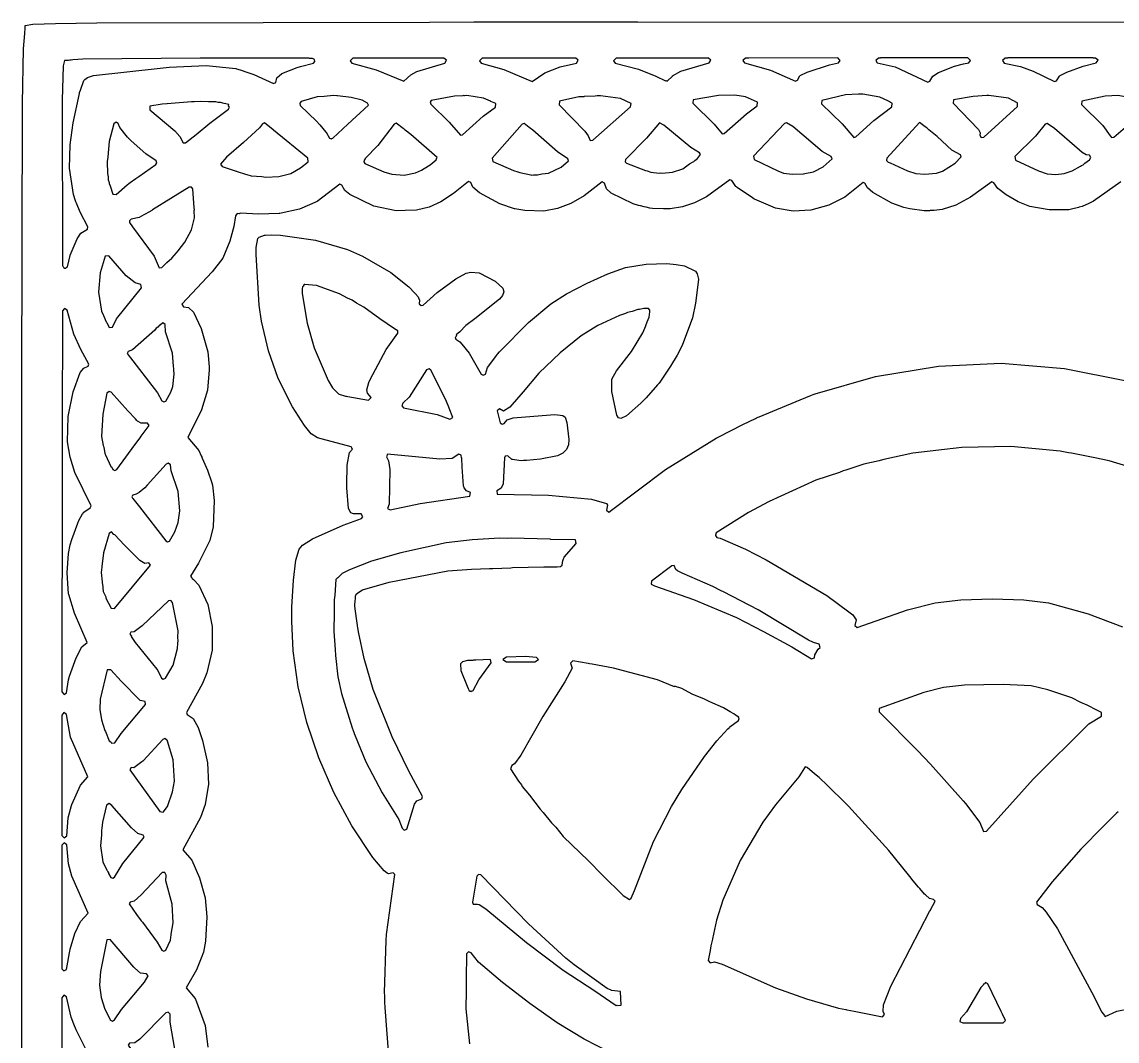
# Model space of a CAD drawing. Header units: millimetres. Extents: x 0 to 300, y 0 to 300.
# Drawn here: x 0.3 to 169.1, y 143.4 to 300.4 of the extents above; entities that cross this region are included whole.
import ezdxf

# ---------------------------------------------------------------- set-up
doc = ezdxf.new("R2010")
doc.units = ezdxf.units.MM
doc.layers.add('CUT', color=7, linetype='CONTINUOUS')

msp = doc.modelspace()

# ---------------------------------------------------------------- linework, layer by layer
at = {"layer": 'CUT'}
for points in [[(0.32, 125.7966), (0.3321, 244.2402), (0.4243, 287.8499), (0.5884, 296.272), (0.7474, 298.6301), (0.8022, 299.4434), (0.8184, 299.6825), (0.8236, 299.7604), (0.8402, 299.8522), (2.0019, 300.0869), (5.4862, 300.155), (11.8438, 300.2685), (63.1388, 300.4053), (69.9573, 300.4198), (95.2289, 300.4157), (247.9064, 300.3897)], [(169.6758, 275.7528), (165.4709, 272.7955), (165.0707, 272.5985), (164.9631, 272.5456), (164.864, 272.4968), (164.7211, 272.4264), (163.7099, 271.967), (163.2639, 271.8562), (163.1666, 271.832), (162.0668, 271.5588), (161.6671, 271.4596), (158.6125, 271.4556), (155.6445, 271.9553), (153.8326, 272.6945), (152.011, 273.7572), (150.722, 274.7373), (150.1174, 275.6305), (149.8164, 275.7727), (146.5128, 273.4322), (144.2207, 272.1775), (142.1215, 271.4942), (140.8989, 271.3592), (140.4718, 271.3438), (140.2916, 271.3373), (140.1866, 271.3335), (139.3819, 271.3045), (137.173, 271.5911), (136.2205, 271.7979), (134.404, 272.4698), (131.4611, 274.1235), (130.6224, 274.8668), (130.2328, 275.5873), (129.9504, 275.6933), (127.1244, 273.4169), (124.6644, 272.172), (121.9197, 271.4244), (119.1885, 271.2727), (116.4683, 271.7106), (113.231, 273.0936), (113.1645, 273.1335), (113.1588, 273.1369), (113.1244, 273.1575), (112.9055, 273.2887), (110.5556, 274.8869), (110.4502, 274.9835), (110.4464, 274.9869), (110.4449, 274.9883), (110.3577, 275.0682), (109.7236, 275.9692), (109.4117, 276.1058), (105.8204, 273.4655), (103.9825, 272.5433), (102.1396, 271.9157), (100.2295, 271.6059), (99.2076, 271.5914), (97.5221, 271.6862), (97.0756, 271.7438), (96.5115, 271.8753), (96.2068, 271.9463), (95.657, 272.0744), (95.3466, 272.1467), (94.5078, 272.3865), (91.1392, 274.0157), (90.3877, 274.705), (90.1074, 275.5768), (89.7561, 275.7804), (86.9644, 273.6124), (84.9142, 272.4354), (82.8426, 271.6446), (80.7377, 271.2524), (77.8129, 271.3515), (76.2758, 271.6083), (76.2412, 271.6156), (73.9561, 272.3901), (70.8339, 274.078), (69.8252, 274.9342), (69.4966, 275.6756), (69.1681, 275.8274), (66.8399, 273.9734), (64.876, 272.6869), (63.0867, 271.8678), (61.137, 271.4249), (59.3727, 271.335), (58.0104, 271.3094), (54.5794, 272.0071), (50.8412, 273.841), (50.0994, 274.4518), (49.6244, 275.2807), (49.317, 275.4003), (45.817, 272.7662), (43.1059, 271.5507), (40.283, 270.9488), (40.0904, 270.9228), (40.029, 270.9145), (40.0094, 270.9119), (39.9489, 270.9037), (36.7619, 270.7879), (34.0176, 270.9697), (33.7931, 270.8695), (33.5043, 270.8828), (33.2303, 270.5266), (33, 268.9129), (32.376, 266.6504), (31.2637, 264.0329), (29.6663, 261.8846), (24.9659, 256.9008), (25.2077, 256.5405), (26.0073, 256.4353), (26.7648, 255.6916), (27.9553, 253.1838), (28.9947, 249.5959), (29.1759, 247.2718), (29.1784, 247.2284), (29.184, 247.1291), (29.1895, 247.0335), (29.2024, 246.8061), (28.9272, 243.6977), (28.0019, 240.6269), (25.9085, 236.3877), (27.5618, 234.364), (27.9597, 233.5589), (28.0258, 233.4093), (28.0605, 233.3307), (28.1245, 233.1859), (28.9334, 231.3556), (29.5943, 229.4151), (29.6793, 229.0239), (29.9655, 226.6557), (29.7837, 222.6254), (29.2812, 220.5101), (29.2792, 220.5056), (29.2721, 220.4896), (29.2453, 220.4295), (29.1356, 220.1828), (27.5498, 217.0259), (26.2974, 214.9898), (26.5035, 214.7729), (26.5606, 214.6386), (26.781, 214.4809), (27.6085, 213.6102), (28.9623, 210.6727), (29.655, 207.2482), (29.6577, 207.2265), (29.6595, 207.2117), (29.661, 207.2002), (29.6625, 207.188), (29.6274, 203.6191), (28.8394, 200.1336), (28.1641, 198.4692), (25.6673, 193.9863), (25.7877, 193.7084), (26.7301, 193.0641), (27.4714, 191.697), (28.1664, 189.7018), (28.9344, 186.2586), (29.0542, 182.9667), (28.5377, 179.8069), (27.8339, 177.8109), (25.1034, 172.837), (26.1633, 171.6814), (26.4959, 171.2445), (27.7076, 168.5317), (28.5546, 165.44), (28.8404, 162.5009), (28.6317, 158.7715), (28.2825, 157.067), (27.9686, 156.1292), (27.2205, 154.3679), (25.6149, 151.572), (26.9968, 149.9612), (27.0194, 149.9275), (27.0294, 149.9125), (27.0387, 149.8987), (27.0765, 149.8423), (28.566, 145.7729), (28.9945, 142.4466)], [(56.9089, 140.4162), (56.2897, 148.5698), (56.262, 149.3716), (56.2278, 150.3622), (56.2103, 150.8662), (56.4657, 158.8835), (56.5283, 159.7951), (57.8042, 169.0422), (57.5098, 169.3235), (56.7956, 169.1515), (56.607, 169.2432), (56.1603, 169.6049), (54.4123, 171.6511), (51.1612, 176.541), (48.3774, 181.6802), (46.0811, 186.998), (44.2463, 192.4719), (42.9172, 197.9698), (42.1246, 203.5047), (41.8952, 208.089), (41.9048, 208.9704), (41.9091, 209.3617), (41.9139, 209.8054), (41.9187, 210.2452), (42.1516, 214.3989), (42.5221, 217.4763), (43.0559, 219.1883), (43.5796, 219.81), (45.1225, 220.7646), (49.8471, 222.8846), (52.6522, 223.8831), (52.865, 224.1439), (52.6091, 224.6059), (51.4008, 224.606), (51.0036, 224.7639), (50.6423, 225.4629), (50.3965, 228.6296), (50.3965, 228.6329), (50.3965, 228.6355), (50.3966, 228.6754), (50.3975, 229.0712), (50.424, 232.1152), (50.799, 234.0639), (51.2728, 234.5831), (51.0401, 234.9429), (45.8854, 236.3395), (44.898, 236.9529), (43.8518, 238.2171), (42.0014, 241.099), (39.8305, 245.4723), (38.3084, 249.7384), (37.248, 254.283), (36.8792, 256.7712), (36.409, 264.5949), (36.4192, 265.6395), (36.6846, 267.0515), (36.8886, 267.2315), (37.7008, 267.5407), (37.8453, 267.5712), (38.7261, 267.6315), (40.1919, 267.5712), (45.5453, 266.8115), (50.5118, 265.351), (52.8313, 264.3454), (57.1655, 261.7848), (59.9457, 259.6177), (60.8952, 258.6402), (60.9024, 258.6317), (60.9179, 258.6134), (60.9798, 258.5403), (61.3911, 258.0541), (61.4583, 257.8939), (61.5922, 257.5323), (61.5595, 256.9779), (61.8547, 256.7084), (62.1777, 256.7869), (64.3312, 258.715), (67.1714, 260.83), (68.7737, 261.6794), (69.4918, 261.8745), (70.7832, 261.7447), (73.2464, 260.4573), (74.4284, 259.3933), (74.571, 258.8419), (74.3838, 258.2445), (73.9123, 257.6785), (70.1022, 254.6499), (68.7539, 253.6374), (67.7927, 252.6589), (67.2609, 252.2179), (67.2744, 252.1231), (67.2349, 251.9529), (67.0895, 251.801), (67.1775, 251.5121), (67.822, 251.102), (68.1261, 250.7802), (69.2525, 249.3722), (71.1103, 246.1558), (71.391, 245.9767), (71.7579, 246.137), (72.0628, 247.1658), (73.3393, 248.85), (73.4657, 249.0169), (73.6052, 249.2009), (73.8974, 249.5864), (78.4075, 254.0975), (81.8278, 256.9652), (84.2665, 258.5186), (87.4232, 260.1574), (90.6396, 261.6139), (93.3171, 262.558), (96.5389, 263.1142), (99.7146, 263.2079), (101.1603, 263.0524), (102.4439, 262.8276), (104.129, 262.0097), (104.4053, 261.589), (104.5695, 260.7658), (104.5702, 260.7502), (104.1461, 257.0654), (103.6494, 254.8335), (102.0905, 250.5622), (101.3224, 249.0515), (100.2782, 247.3756), (98.5157, 244.7728), (98.4378, 244.6767), (98.4365, 244.675), (98.3289, 244.5422), (98.2876, 244.4911), (96.4994, 242.4752), (95.7233, 241.6745), (93.4902, 239.7105), (92.5983, 239.3339), (92.2405, 239.4026), (91.9859, 239.7969), (91.2134, 243.4895), (91.2137, 245.3888), (91.9759, 246.6618), (94.2594, 249.6175), (95.9908, 252.4838), (96.4491, 253.5891), (96.4788, 253.6441), (96.6973, 254.1876), (97.0036, 254.9262), (97.0751, 255.7648), (97.1126, 256.018), (96.8636, 256.2548), (96.1389, 256.271), (95.4798, 256.0988), (95.2462, 256.0859), (94.3837, 255.8123), (93.6608, 255.6235), (93.3133, 255.4728), (92.4304, 255.1928), (89.0778, 253.6366), (86.5237, 252.0453), (83.2929, 249.4504), (80.0046, 246.3137), (77.5679, 243.4266), (75.5223, 241.0746), (74.5622, 240.4298), (73.9464, 240.7749), (73.5727, 240.5036), (74.0158, 238.6651), (74.3465, 238.4298), (74.6327, 238.5268), (75.0968, 239.1135), (76.041, 239.4262), (76.626, 239.4871), (82.4654, 239.9038), (83.7043, 239.7718), (84.0296, 239.4936), (84.2868, 238.705), (84.6007, 236.084), (84.537, 235.2318), (84.232, 234.5168), (83.6849, 233.972), (82.8558, 233.5793), (80.2488, 233.0642), (78.0821, 232.8459), (77.9553, 232.8386), (77.8331, 232.8316), (77.6096, 232.8187), (77.2944, 232.8005), (76.8778, 232.8254), (75.9243, 232.9846), (75.8388, 233.0135), (75.2114, 233.5781), (74.8194, 233.5276), (74.6687, 233.2356), (74.5044, 229.2504), (74.1829, 228.5536), (73.493, 228.1377), (73.5741, 227.6556), (81.4686, 227.5103), (88.1116, 226.9037), (90.391, 226.1997), (90.5407, 225.9421), (90.3887, 225.1786), (90.7597, 224.8947), (99.5132, 231.4726), (107.3087, 236.2772), (107.6357, 236.4498), (111.4285, 238.41), (113.3958, 239.327), (113.5391, 239.3939), (113.7728, 239.5028), (113.93, 239.5761), (121.7663, 242.8101), (121.8895, 242.8545), (121.9838, 242.8884), (122.2498, 242.9842), (122.5839, 243.1045), (131.8686, 245.7724), (141.5579, 247.3849), (151.2189, 247.8132), (160.9898, 247.0197), (170.5576, 245.0976)], [(175.3096, 230.5307), (167.8667, 232.7977), (165.6418, 233.2332), (164.9018, 233.4268), (162.0444, 233.9738), (161.6011, 234.0241), (160.3118, 234.2764), (152.7266, 234.9692), (145.1439, 234.8465), (137.5994, 233.9748), (133.1539, 232.9711), (132.6002, 232.8561), (132.4328, 232.8083), (130.066, 232.2739), (127.2734, 231.3346), (126.889, 231.2248), (126.3139, 231.0119), (122.6933, 229.7941), (115.4949, 226.5413), (112.2779, 224.8119), (107.306, 221.6819), (107.2067, 221.3316), (107.2225, 221.3107), (107.206, 221.2667), (107.4296, 220.967), (107.9168, 220.8481), (111.8352, 219.1619), (115.0101, 217.5445), (124.3625, 212.0475), (127.7452, 209.5345), (128.3487, 209.0327), (128.8925, 208.2797), (128.6619, 207.4378), (129.0561, 207.1014), (136.8076, 209.8326), (141.0652, 210.9283), (144.9903, 211.3593), (149.8706, 211.5109), (154.748, 211.3582), (158.5404, 210.9273), (164.6614, 209.2302), (169.91, 207.2063)], [(169.2616, 178.7223), (169.0222, 178.4817), (168.6944, 178.1849), (165.478, 174.9687), (165.0049, 174.4432), (163.5182, 172.9488), (159.1022, 167.9284), (156.693, 164.7786), (156.7835, 164.4204), (157.5527, 163.9799), (158.184, 163.2298), (159.9073, 160.6479), (165.2087, 150.8787), (166.724, 147.8329), (167.1334, 147.3319), (167.1831, 147.2403), (167.2011, 147.2491), (167.2503, 147.1888), (169.055, 147.9865), (175.3534, 149.235)], [(90.9542, 141.6194), (86.9613, 143.6905), (82.829, 146.2118), (78.5748, 149.1589), (74.3839, 152.408), (70.708, 155.5368), (69.5624, 156.9744), (69.1638, 157.1503), (68.8448, 156.809), (68.8253, 154.9973), (68.7852, 154.6946), (68.7843, 151.1831), (68.7537, 148.3331), (69.3139, 142.9722)]]:
    msp.add_lwpolyline(points, dxfattribs=at)
for points in [[(33.6023, 293.1387), (34.1211, 292.9783), (34.8062, 292.7469), (36.0825, 292.3113), (39.1139, 290.9108), (39.435, 291.1034), (39.5874, 291.8201), (40.3809, 292.4842), (42.7263, 293.4079), (43.2622, 293.5712), (45.2417, 294.0529), (45.455, 294.3041), (45.3997, 294.629), (45.0776, 294.7973), (44.6249, 294.796), (44.5483, 294.8324), (27.8154, 294.8182), (9.7055, 294.6668), (8.192, 294.5503), (7.9032, 294.546), (7.6938, 294.5119), (7.4757, 294.4951), (7.22, 294.4934), (7.1814, 294.4724), (6.8704, 294.4485), (6.661, 293.6318), (6.5109, 288.3537), (6.5659, 263.3935), (6.5929, 263.3627), (6.591, 262.8616), (6.5925, 262.859), (6.5924, 262.813), (6.67, 262.7268), (6.7918, 262.5191), (6.865, 262.5104), (6.9036, 262.4676), (6.9758, 262.4973), (7.0851, 262.4843), (7.2163, 262.5964), (7.3046, 262.6327), (7.317, 262.6825), (7.3361, 262.6987), (7.7536, 264.4271), (7.755, 264.4326), (7.7551, 264.433), (7.7583, 264.4457), (7.7691, 264.489), (8.8502, 267.0184), (9.3959, 267.8439), (10.4326, 268.4869), (10.4644, 268.8179), (9.3004, 271.0914), (8.7288, 272.5096), (8.6556, 272.6913), (8.5989, 272.832), (8.5901, 272.8538), (8.2753, 273.8121), (7.6365, 277.8909), (7.7576, 281.4898), (8.2168, 284.8605), (9.1795, 289.4047), (9.1884, 289.4344), (9.1903, 289.4409), (9.2198, 289.5393), (9.329, 289.9031), (9.8637, 291.3799), (10.0027, 291.5382), (10.4423, 291.8637), (11.3317, 292.1419), (11.371, 292.1497), (21.6228, 293.3064), (22.9935, 293.4542), (28.7056, 293.6925), (33.28, 293.2384), (33.3829, 293.2066)], [(50.9232, 294.4298), (51.1598, 294.0692), (54.9317, 293.0492), (59.1719, 291.3127), (60.2513, 292.2756), (61.195, 292.7999), (65.4922, 294.0671), (65.7276, 294.5032), (65.3449, 294.8182), (64.7336, 294.8182), (64.6683, 294.8485), (52.3301, 294.8466), (52.2988, 294.8178), (51.3119, 294.8177)], [(85.2441, 294.8485), (72.0191, 294.8466), (71.9882, 294.8186), (71.2372, 294.8182), (70.8472, 294.4312), (71.083, 294.07), (74.5716, 293.1088), (78.9732, 291.224), (80.8994, 292.5909), (83.2532, 293.4752), (85.8115, 294.0754), (86.0474, 294.5117), (85.6643, 294.8267), (85.3736, 294.8265), (85.3677, 294.8324), (85.2791, 294.8322)], [(100.5846, 292.0858), (101.8647, 292.8314), (106.2552, 294.0941), (106.4917, 294.5303), (106.1086, 294.8457), (105.7537, 294.8453), (105.7459, 294.8532), (95.9317, 294.8432), (92.8048, 294.8466), (92.7978, 294.8401), (92.1219, 294.8394), (92.1146, 294.8327), (91.8946, 294.8324), (91.505, 294.4368), (91.7548, 294.0785), (95.3606, 293.1387), (97.9976, 292.0487), (99.5099, 291.3578), (99.5702, 291.3986), (99.778, 291.3127), (100.5782, 292.0814), (100.5824, 292.0843), (100.5835, 292.085), (100.5843, 292.0856)], [(120.2159, 292.1049), (120.2774, 292.1549), (121.3571, 292.7002), (124.7887, 293.7838), (126.164, 294.1036), (126.4347, 294.4785), (126.0445, 294.8649), (112.3679, 294.8551), (112.3607, 294.8485), (111.8164, 294.8485), (111.4265, 294.4659), (111.6905, 294.0894), (115.6636, 292.9873), (119.532, 291.2912), (119.8373, 291.4255)], [(140.7218, 292.0764), (141.5863, 292.6475), (144.0331, 293.6141), (145.4422, 293.952), (146.2391, 294.1224), (146.4891, 294.4808), (146.099, 294.8764), (132.6329, 294.8668), (132.6131, 294.8485), (132.3026, 294.8485), (131.9127, 294.4651), (132.1428, 294.1027), (134.8718, 293.4927), (139.9155, 291.1474), (140.2235, 291.2785)], [(165.4033, 294.87), (152.2353, 294.8757), (152.206, 294.8485), (151.824, 294.8485), (151.434, 294.4623), (151.7042, 294.0873), (154.1892, 293.5376), (156.1778, 292.8362), (159.4679, 291.2116), (159.7782, 291.335), (160.197, 292.0471), (160.3019, 292.1369), (161.3402, 292.6761), (163.8817, 293.6247), (165.8914, 294.0889), (166.1545, 294.5028), (165.767, 294.8485), (165.4561, 294.8485)], [(46.8948, 288.9128), (45.8457, 288.8542), (43.3395, 288.16), (43.1381, 287.8884), (43.2245, 287.5616), (45.6984, 285.1348), (46.1616, 284.6292), (46.1686, 284.6215), (46.2378, 284.546), (46.2473, 284.5356), (47.1766, 283.4539), (47.1952, 283.4277), (47.2304, 283.3783), (47.2457, 283.3568), (47.2631, 283.3325), (47.7109, 282.5263), (47.9057, 282.4303), (47.9162, 282.4155), (47.9299, 282.4183), (48.0101, 282.3788), (48.0903, 282.4515), (48.2491, 282.4844), (50.5525, 284.6847), (53.7411, 287.5766), (53.5914, 287.9099), (52.7742, 288.3547), (51.0656, 288.7934), (48.975, 289.029), (48.8541, 289.0222), (48.3191, 289.0899)], [(73.3176, 287.2793), (73.3648, 287.8245), (72.576, 288.1795), (72.5743, 288.1819), (72.5565, 288.1882), (71.4631, 288.6803), (68.8824, 289.0598), (68.5205, 289.0481), (68.4379, 289.0598), (68.2459, 289.0393), (66.9725, 288.9982), (63.3979, 288.3), (63.2471, 288.0483), (63.3375, 287.7331), (66.1586, 284.9513), (67.8948, 282.9549), (68.217, 283.0249), (71.4009, 285.9099)], [(88.309, 282.2125), (94.1342, 287.3432), (94.1888, 287.8706), (92.562, 288.6171), (89.4698, 289.0289), (89.4613, 289.0303), (89.4597, 289.0302), (89.4591, 289.0303), (89.434, 289.029), (89.0603, 289.0106), (88.9476, 289.0303), (88.6479, 288.9904), (86.985, 288.9089), (86.935, 288.8954), (86.1413, 288.853), (83.1667, 288.1944), (83.0971, 287.6461), (87.0542, 283.6025), (87.6086, 282.8814), (87.9081, 282.1683)], [(107.0175, 284.6692), (108.2533, 283.1694), (108.5467, 283.2422), (111.9801, 286.2766), (113.6289, 287.4882), (113.6669, 288.0371), (111.8175, 288.877), (110.1994, 289.1528), (107.676, 289.0941), (103.7663, 288.4179), (103.7348, 287.8738)], [(134.453, 287.8763), (134.1878, 288.0096), (134.176, 288.0577), (133.74, 288.2348), (132.548, 288.8341), (129.9104, 289.3038), (129.7088, 289.2928), (129.6624, 289.3014), (129.258, 289.268), (127.2366, 289.1571), (123.616, 288.3136), (123.5658, 287.7837), (126.7316, 284.7122), (128.5443, 282.61), (128.8301, 282.6902), (131.5958, 285.224), (134.3996, 287.3502)], [(153.7588, 287.9259), (153.4011, 288.1117), (153.3733, 288.1614), (153.1462, 288.2441), (152.357, 288.6541), (149.3434, 289.09), (149.231, 289.0831), (149.1982, 289.0886), (149.029, 289.0708), (146.9173, 288.9424), (143.8657, 288.4266), (143.8116, 287.8777), (147.724, 283.8416), (147.9913, 283.3417), (147.9219, 282.9746), (148.1287, 282.6013), (148.5537, 282.6409), (153.7325, 287.3811)], [(168.2871, 289.0133), (167.2432, 288.998), (163.6683, 288.2181), (163.6083, 287.6779), (166.9176, 284.46), (168.0121, 282.8625), (168.0744, 282.8292), (168.2115, 282.5883), (168.575, 282.6783), (173.9774, 287.3047), (174.0082, 287.8542), (172.488, 288.6204), (170.1001, 288.9448), (169.2305, 289.0887)], [(20.0104, 286.8958), (23.8626, 283.6418), (24.6621, 282.7442), (25.1888, 281.7981), (25.5243, 281.8006), (27.1752, 283.0449), (29.2795, 284.7941), (32.1385, 286.996), (32.2955, 287.2927), (32.169, 287.4985), (32.1882, 287.6929), (31.47, 287.8371), (30.9042, 288.001), (30.5747, 288.0168), (30.2147, 288.0891), (29.06, 288.0897), (27.7788, 288.1514), (26.8494, 288.0909), (26.4372, 288.0911), (23.3061, 287.8604), (22.7016, 287.821), (22.6683, 287.8134), (21.9379, 287.7595), (20.0481, 287.4452)], [(13.5157, 277.0789), (13.6085, 276.5476), (13.634, 276.0726), (13.7609, 275.6744), (13.7844, 275.5398), (13.9287, 275.1476), (14.3402, 273.856), (14.8566, 273.8126), (16.5299, 275.3329), (16.8228, 275.5428), (16.9998, 275.6695), (17.8595, 276.2854), (18.3183, 276.6141), (20.9578, 278.4257), (21.1196, 278.7192), (20.994, 279.0299), (19.4115, 280.1072), (17.1586, 282.0755), (16.9468, 282.2919), (16.8498, 282.391), (16.8437, 282.3972), (16.8242, 282.4172), (16.7743, 282.4681), (16.5679, 282.679), (15.4154, 284.1267), (15.1542, 284.7788), (14.8292, 284.9581), (14.4651, 284.7159), (13.7551, 281.9823), (13.5468, 279.6469), (13.5401, 279.6078), (13.5407, 279.579), (13.4813, 278.9122), (13.4836, 278.8693), (13.4823, 278.8587)], [(43.2579, 277.9186), (44.4318, 278.8717), (44.3897, 279.4007), (39.0724, 283.7511), (39.0417, 283.7788), (39.0235, 283.7911), (37.6953, 284.8778), (37.391, 284.7361), (36.9166, 284.0797), (34.481, 281.8527), (31.8629, 279.5966), (30.9153, 278.515), (31.1735, 278.1648), (33.3639, 277.4135), (33.3829, 277.4035), (33.4984, 277.3674), (34.7646, 276.9331), (34.9895, 276.901), (35.6416, 276.697), (37.283, 276.5733), (37.9267, 276.4813), (39.929, 276.605), (41.7636, 277.0822)], [(53.2194, 279.3092), (53.0547, 279.1355), (52.9971, 278.8471), (53.1892, 278.5805), (56.0843, 277.2922), (57.348, 276.961), (59.2329, 276.8164), (60.9872, 277.1578), (61.9027, 277.5656), (62.3075, 277.8517), (63.255, 278.3938), (64.1808, 279.1851), (64.2775, 279.4615), (64.2738, 279.4648), (64.3168, 279.5274), (60.2733, 283.0908), (59.3799, 283.7619), (59.2416, 283.8834), (59.0777, 283.9889), (57.9919, 284.8046), (57.7042, 284.6537), (55.1597, 281.3834), (53.2359, 279.3659)], [(72.8953, 278.9009), (76.0605, 277.5035), (76.7402, 277.3375), (77.0535, 277.2011), (78.753, 276.843), (78.7658, 276.843), (78.8849, 276.8139), (79.1442, 276.8443), (79.783, 276.8464), (80.4354, 276.9953), (81.4724, 277.1166), (83.4461, 278.0455), (84.5729, 279.035), (84.446, 279.3419), (82.8718, 280.4056), (82.4398, 280.7704), (79.0369, 283.722), (78.4692, 284.1237), (77.6981, 284.775), (77.3965, 284.6383), (72.7695, 279.4471)], [(96.5725, 282.518), (93.3483, 279.2021), (93.3096, 278.8783), (93.4966, 278.6543), (96.4401, 277.5375), (96.691, 277.4935), (97.2639, 277.2546), (98.5356, 277.1185), (98.7104, 277.1392), (98.9954, 277.0892), (100.5875, 277.265), (102.1496, 277.7959), (103.2132, 278.5274), (103.4273, 278.6603), (103.474, 278.7016), (103.8603, 278.8918), (103.9983, 279.0673), (104.4292, 279.3637), (104.8962, 279.974), (104.7336, 280.2706), (103.3852, 281.0434), (99.268, 284.4947), (98.5669, 284.8911)], [(120.6944, 276.9968), (120.6973, 276.9974), (120.7616, 276.9964), (120.9746, 277.0489), (122.3177, 277.2983), (123.7973, 278.0867), (125.1747, 279.3282), (125.0118, 279.6628), (123.6467, 280.4463), (119.1216, 284.2781), (118.1411, 284.8839), (117.8547, 284.7784), (113.0709, 279.7405), (113.1813, 279.1947), (116.7967, 277.4696), (117.7107, 277.1356), (119.0838, 276.9661)], [(133.7653, 278.8586), (133.7855, 278.8494), (133.8001, 278.8319), (134.1377, 278.6895), (136.8205, 277.4713), (138.0822, 277.0864), (139.4728, 276.9662), (141.2806, 277.1367), (142.1856, 277.435), (144.1292, 278.6404), (145.0847, 279.6165), (144.9395, 279.9174), (143.6316, 280.6464), (141.3684, 282.7847), (140.0686, 283.8112), (139.7788, 284.0734), (139.4936, 284.2653), (138.6439, 284.9363), (133.6283, 279.4147), (133.5801, 279.0884)], [(156.5324, 282.816), (156.5204, 282.803), (156.4853, 282.7653), (153.3222, 279.657), (153.449, 279.1292), (156.9588, 277.4469), (158.3416, 277.0254), (159.6617, 276.908), (160.9213, 277.0545), (162.1555, 277.4653), (163.4818, 278.1909), (163.6223, 278.2943), (163.8862, 278.421), (164.1303, 278.6679), (164.8195, 279.1748), (165.0297, 279.5176), (164.8492, 279.869), (164.3398, 279.9257), (163.7003, 280.2809), (163.2936, 280.6315), (159.4616, 283.9944), (158.3053, 284.7774), (158.0324, 284.6695), (156.541, 282.8254), (156.5334, 282.8171)], [(26.8531, 271.7627), (26.6843, 274.7231), (26.4598, 274.9775), (26.121, 274.9598), (20.4701, 271.4382), (20.3176, 271.3517), (20.1588, 271.2618), (20.0727, 271.213), (19.1253, 270.6762), (18.3828, 270.2897), (17.14, 270.0168), (16.8925, 269.7902), (16.8958, 269.4898), (17.3503, 268.8174), (20.6813, 264.3057), (21.4739, 262.5016), (21.8962, 262.5765), (22.641, 263.3334), (23.4365, 264.0378), (24.1195, 264.8359), (24.4182, 265.1394), (25.4364, 266.4604), (26.4465, 268.3976), (26.9394, 270.2498), (26.8765, 271.3525), (26.905, 271.5322)], [(12.1176, 258.7502), (12.5721, 255.8519), (12.8887, 255.18), (13.2877, 254.2267), (13.3875, 254.1215), (13.748, 253.3565), (14.2899, 253.3964), (14.8988, 254.6803), (18.7415, 259.4445), (18.6416, 259.9511), (17.7552, 260.19), (16.3773, 261.292), (13.6974, 264.3663), (13.1493, 264.3149), (12.3828, 261.7588)], [(45.722, 259.8191), (44.4643, 259.9176), (43.8976, 259.9738), (43.8884, 259.9627), (43.8059, 259.9691), (43.6639, 259.6937), (43.5731, 259.5849), (43.5769, 259.5249), (43.4923, 259.3609), (43.5098, 258.5479), (44.2949, 254.009), (45.3823, 250.177), (47.4918, 245.1781), (48.162, 244.0323), (48.3881, 243.8091), (48.3911, 243.8041), (48.4265, 243.7711), (49.0695, 243.1363), (49.1286, 243.1182), (49.19, 243.061), (50.1958, 242.7502), (50.3561, 242.7429), (50.5489, 242.684), (53.7302, 242.1323), (54.1277, 242.5247), (53.6044, 243.2264), (53.4867, 243.7315), (53.7832, 244.8447), (53.9897, 245.34), (56.4497, 249.9165), (58.2727, 252.4649), (58.2621, 252.8363), (57.7291, 253.1013), (55.4614, 254.6508), (53.0281, 256.4622), (51.8939, 257.0884), (51.2386, 257.5361), (50.508, 257.8534), (49.2834, 258.5294)], [(7.4862, 218.5065), (7.7727, 219.8487), (7.9902, 220.6669), (8.9361, 223.1934), (9.1142, 223.59), (9.6792, 224.5988), (9.7395, 224.69), (9.759, 224.7195), (9.7788, 224.7494), (9.8559, 224.8661), (10.8617, 225.5503), (11.01, 225.8393), (8.4949, 230.9636), (7.7376, 233.3261), (7.3665, 235.7197), (7.4576, 239.6096), (8.2216, 243.4239), (9.3029, 246.3779), (9.8526, 247.053), (10.5441, 247.3825), (10.6539, 247.6668), (9.377, 249.9233), (8.3257, 252.2963), (7.3173, 256.0177), (6.8822, 256.2561), (6.5651, 255.8745), (6.5637, 255.153), (6.562, 255.1513), (6.5284, 238.3971), (6.5309, 238.3945), (6.526, 235.8611), (6.5232, 235.8584), (6.5187, 232.1644), (6.4503, 197.1773), (6.8495, 196.7874), (7.2065, 197.043), (7.5103, 199.0554), (7.6452, 199.6085), (8.6883, 202.4243), (9.5451, 204.1064), (10.3817, 204.8015), (8.4059, 209.2913), (7.5412, 212.2131), (7.5201, 212.295), (7.2729, 215.5022)], [(21.9022, 242.0452), (22.184, 241.8673), (22.5003, 241.972), (23.2758, 243.387), (23.5559, 244.2309), (23.7879, 246.1455), (23.7369, 246.8184), (23.7565, 246.9814), (23.6929, 247.3981), (23.5432, 249.3731), (22.4624, 252.6694), (22.3978, 253.7981), (22.0409, 254.0523), (21.611, 253.6692), (21.5426, 253.6717), (21.2631, 253.3716), (21.0341, 253.2187), (20.7887, 252.9363), (17.3547, 249.8757), (16.6923, 249.6125), (16.5491, 249.3166), (21.2162, 243.2582)], [(59.1424, 240.9672), (64.3021, 239.933), (66.2693, 239.215), (66.7166, 239.4766), (66.1479, 240.9121), (66.1121, 241.054), (65.99, 241.3107), (65.6045, 242.2837), (63.3263, 246.7812), (63.0917, 246.9591), (62.6854, 246.8248), (59.9926, 242.5809), (59.0313, 241.6531), (58.8767, 241.2761)], [(13.1928, 233.7178), (14.0148, 231.9153), (14.1626, 231.7855), (14.3304, 231.4436), (14.6368, 231.3057), (14.9366, 231.4573), (17.6984, 235.2288), (18.5492, 236.3262), (18.6965, 236.5918), (19.9133, 238.2535), (19.6543, 238.5982), (18.7049, 238.5822), (18.1524, 238.8852), (18.1073, 238.9332), (18.0547, 238.9893), (17.8041, 239.2561), (16.6348, 240.5012), (14.0858, 243.3532), (13.7804, 243.4782), (13.4224, 243.1892), (12.7776, 239.9698), (12.6006, 236.5208), (12.8626, 235.1477), (12.8697, 235.0511), (12.9233, 234.8299), (13.0854, 233.9803), (13.1718, 233.8042)], [(56.6528, 233.7928), (56.489, 233.4226), (56.8035, 232.7892), (57.0261, 231.4403), (56.9353, 226.123), (56.6636, 225.4563), (57.0577, 225.2114), (61.6958, 226.2362), (69.3504, 227.3363), (69.4459, 227.886), (68.8503, 228.158), (68.49, 228.608), (68.3802, 228.9381), (68.1671, 231.8272), (68.0948, 233.241), (68.0616, 233.2568), (68.0335, 233.6373), (67.6327, 233.8042), (66.6173, 233.1565), (64.7291, 233.0606)], [(18.4336, 225.6946), (22.4891, 220.44), (22.7543, 220.3066), (23.0643, 220.4245), (23.906, 221.8617), (24.4229, 223.2965), (24.6641, 225.1014), (24.3955, 228.0568), (23.341, 231.2462), (23.2137, 232.1652), (22.8623, 232.4081), (22.5609, 232.2773), (19.6409, 229.0404), (19.2549, 228.6426), (18.3787, 227.8907), (17.9158, 227.6614), (17.4109, 227.5118), (17.3413, 227.3769), (17.3277, 227.3701), (17.3302, 227.3554), (17.2587, 227.2168), (17.382, 227.0571), (17.3909, 227.0056)], [(13.6783, 210.868), (14.0581, 210.0628), (14.6144, 210.0574), (20.1377, 216.7202), (19.8919, 217.084), (19.2429, 216.9784), (18.4838, 217.4266), (16.0654, 219.8552), (14.6382, 221.3791), (14.501, 221.4261), (14.1037, 221.8251), (13.7435, 221.5787), (12.8741, 218.6042), (12.7334, 217.3137), (12.6313, 216.5653), (12.635, 216.4114), (12.5416, 215.5547), (12.6906, 214.1162), (12.6948, 213.9427), (12.7181, 213.8506), (12.8439, 212.6367), (13.2351, 211.8075), (13.2768, 211.6426)], [(51.6367, 210.7131), (51.6678, 211.0763), (51.7174, 211.6563), (51.729, 211.7921), (51.7416, 211.9392), (51.8265, 212.2218), (52.2655, 212.555), (52.7882, 212.8971), (56.9127, 214.1097), (65.9619, 215.8109), (69.6106, 216.0984), (72.3972, 216.2003), (72.902, 216.2188), (75.6792, 216.3204), (75.935, 216.3297), (80.7499, 216.4269), (82.8016, 216.4545), (82.8105, 216.4684), (83.3058, 216.4784), (83.5728, 216.7282), (83.6833, 217.4374), (83.6897, 217.4524), (83.7081, 217.4961), (83.7144, 217.5109), (83.8934, 217.9335), (85.7534, 220.0591), (85.6194, 220.6036), (81.8387, 220.6831), (81.7069, 220.6976), (75.7195, 220.8484), (75.1164, 220.8245), (73.9942, 220.8482), (69.7027, 220.636), (65.7061, 220.1251), (58.6902, 218.6135), (54.194, 217.3164), (50.8302, 216.012), (49.6923, 215.4084), (49.1531, 214.9034), (48.9842, 214.7687), (48.9798, 214.7412), (48.7064, 214.4851), (48.5612, 212.0887), (48.4507, 211.3887), (48.4335, 209.9817), (48.4201, 209.7607), (48.4277, 209.5096), (48.391, 206.5039), (48.6031, 203.7373), (48.6313, 202.8101), (48.9905, 199.5064), (49.5682, 196.9176), (51.1922, 191.6245), (51.5235, 190.817), (51.5343, 190.7837), (51.6933, 190.4029), (53.3367, 186.397), (55.8405, 181.6285), (58.4063, 177.5281), (58.9052, 176.2045), (59.2277, 175.8647), (59.6254, 176.0459), (60.8122, 179.8826), (61.1822, 180.413), (61.9646, 180.7116), (62.0638, 181.067), (59.9292, 184.9688), (57.3841, 190.2711), (54.4382, 197.5587), (53.0652, 202.348), (52.1847, 206.4227), (52.0841, 207.1102), (52.0546, 207.3122), (52.0408, 207.4062), (51.8795, 208.509), (51.6364, 210.4012)], [(108.4602, 212.5926), (108.0571, 212.7677), (106.7905, 213.4123), (102.0799, 215.4628), (101.3602, 215.8598), (101.109, 216.0463), (100.8364, 216.6496), (100.4691, 216.6186), (97.3341, 214.2611), (97.3042, 213.7988), (97.8233, 213.5004), (103.8072, 211.4337), (110.4576, 208.6392), (114.6297, 206.5051), (118.9849, 204.104), (122.0195, 202.2823), (122.4683, 202.4069), (122.535, 202.8975), (123.0374, 203.7591), (123.3507, 204.0406), (123.201, 204.5161), (122.2964, 204.7803), (121.5521, 205.1763), (113.8088, 209.8424)], [(24.3586, 205.5644), (24.3905, 206.6107), (23.5164, 210.9376), (23.2749, 211.2599), (22.9079, 211.2202), (18.8526, 207.3763), (17.6091, 206.448), (17.1176, 206.3773), (16.9331, 206.0967), (17.1899, 205.7637), (17.1751, 205.6949), (17.7946, 204.8007), (21.1188, 200.6668), (21.2508, 200.4956), (21.8454, 199.2714), (22.1089, 199.1291), (22.4727, 199.3008), (23.6209, 201.292), (23.8886, 202.2979), (23.9125, 202.3476), (23.9339, 202.4678), (24.3068, 203.8687), (24.3326, 204.7151), (24.392, 205.0496)], [(79.6342, 202.4827), (77.9373, 202.6342), (74.9979, 202.5433), (74.4524, 202.1797), (74.9979, 201.8161), (79.3615, 201.8161), (79.907, 202.1797)], [(68.2395, 201.8055), (67.9178, 201.5273), (67.9668, 200.486), (68.9546, 198.0406), (69.0758, 197.7027), (69.1221, 197.6258), (69.2111, 197.4054), (69.2739, 197.3739), (69.3177, 197.3012), (69.4437, 197.2886), (69.5359, 197.2422), (69.5929, 197.2737), (69.6793, 197.265), (69.7261, 197.3471), (69.8542, 197.4177), (70.7109, 199.0363), (72.6419, 201.6721), (72.509, 202.1837), (70.2591, 202.0676), (69.9067, 202.0623), (69.7908, 202.0434), (68.9738, 202.0012)], [(94.7094, 166.5547), (97.6593, 174.1236), (100.4171, 179.518), (101.9972, 182.1626), (105.4913, 187.2378), (107.4064, 189.6402), (107.407, 189.6408), (109.1272, 191.4724), (109.3566, 191.7166), (109.3859, 191.7478), (109.4127, 191.7764), (110.7409, 192.7735), (110.8374, 193.0964), (110.7367, 193.1861), (110.8161, 193.2706), (110.2678, 193.6037), (110.0467, 193.8007), (109.4662, 194.0908), (108.4221, 194.7252), (106.3396, 195.6532), (105.4884, 196.0786), (103.611, 196.8486), (101.9979, 197.6948), (100.8767, 198.0585), (100.8682, 197.9736), (98.2718, 199.0385), (91.4642, 200.8542), (88.181, 201.4314), (87.7917, 201.5164), (87.5975, 201.534), (85.2093, 201.9539), (84.8829, 201.5858), (85.1062, 200.8124), (84.0015, 198.7174), (80.5954, 193.3931), (77.1974, 187.4186), (76.2552, 186.0814), (75.8105, 185.8339), (75.6233, 185.3118), (76.8424, 183.4132), (77.2858, 182.8543), (77.4358, 182.6129), (78.5318, 181.2755), (80.1954, 179.1254), (80.6582, 178.6043), (81.9398, 176.9892), (82.5866, 176.3274), (83.7542, 174.9026), (87.6478, 171.1484), (89.7486, 168.9987), (93.0005, 165.809), (93.9346, 165.206), (94.2023, 165.402)], [(12.3649, 196.0384), (12.3307, 194.466), (12.568, 192.866), (13.1223, 191.2272), (13.1958, 191.0869), (13.7552, 189.6558), (14.0258, 189.5019), (14.1327, 189.2977), (14.6652, 189.3262), (15.6002, 190.7456), (19.3766, 195.2219), (19.2982, 195.6871), (18.5681, 195.8554), (15.6195, 198.8243), (14.0054, 200.5915), (13.4556, 200.5605)], [(142.3225, 197.8482), (139.3176, 197.0744), (132.4535, 194.6317), (132.4382, 194.109), (138.3585, 188.1506), (140.32, 186.0377), (145.351, 180.4189), (145.7133, 179.9787), (147.9211, 177.0364), (148.5312, 175.6489), (148.9503, 175.7308), (156.1822, 183.7519), (164.7553, 192.2649), (166.698, 193.442), (166.7125, 193.987), (166.0658, 194.3076), (166.0539, 194.3227), (164.5079, 195.1443), (163.5153, 195.5721), (162.1393, 196.2543), (158.4034, 197.5206), (155.8597, 198.0948), (151.5452, 198.3029), (145.5957, 198.2129)], [(10.4968, 184.0872), (7.8235, 190.1922), (7.2131, 193.7227), (6.8013, 193.9961), (6.4503, 193.6081), (6.4503, 175.0717), (6.8357, 174.6817), (7.221, 174.9871), (7.4706, 177.7616), (7.9695, 179.6674), (8.0172, 179.8389), (9.3553, 182.7888)], [(23.6355, 186.7036), (22.746, 189.6022), (22.7081, 189.7594), (22.6512, 189.7659), (22.366, 189.9792), (22.0594, 189.8584), (19.0253, 186.5481), (18.9587, 186.501), (18.8126, 186.3975), (18.6135, 186.2565), (17.5436, 185.4989), (17.1837, 185.5145), (16.9461, 185.1867), (21.5828, 178.7325), (22.1062, 178.6293), (22.7603, 179.512), (23.5174, 181.764), (23.8195, 183.4024)], [(140.3177, 163.5333), (140.3331, 163.5761), (141.0353, 164.9264), (140.8114, 165.1813), (140.2112, 165.3477), (139.5478, 165.8854), (139.4387, 166.0145), (138.7064, 166.8806), (138.5149, 167.1072), (138.2056, 167.4731), (137.4703, 168.3429), (137.3627, 168.4701), (136.9286, 168.9837), (133.9019, 172.7669), (127.7226, 179.552), (124.0331, 183.1806), (123.6004, 183.5603), (123.171, 183.9834), (122.4491, 184.5706), (121.3588, 185.5273), (121.004, 185.609), (120.0401, 184.1084), (116.4441, 179.7872), (114.482, 177.1018), (110.9986, 171.1957), (108.3125, 165.0644), (107.3486, 162.0187), (106.7569, 159.1055), (106.7251, 159.0882), (106.4749, 158.0362), (106.4014, 157.355), (106.0883, 155.8133), (106.3832, 155.4541), (107.0791, 155.57), (108.236, 155.2499), (116.4637, 151.5894), (121.2369, 149.8669), (126.1465, 148.4728), (127.3005, 148.2418), (127.4342, 148.2037), (128.5876, 147.984), (132.9512, 147.1103), (133.2487, 147.475), (133.0605, 147.9306), (133.0962, 148.9513), (134.2294, 151.8389), (140.2003, 163.3208)], [(13.5659, 169.4395), (13.6397, 169.2773), (13.6656, 169.2539), (13.6857, 169.2165), (14.007, 168.5898), (14.3141, 168.4577), (14.6107, 168.6119), (15.885, 170.7226), (19.1852, 174.7749), (19.017, 175.0967), (18.2087, 175.3541), (17.21, 176.2463), (14.2005, 179.6806), (13.748, 179.9849), (13.3696, 179.7093), (12.7465, 177.1215), (12.6618, 176.1662), (12.6046, 175.8813), (12.5984, 175.4523), (12.5976, 175.4435), (12.5715, 175.2333), (12.5741, 175.1785), (12.42, 173.4421), (12.7833, 170.9764), (13.4251, 169.7246), (13.4415, 169.6711)], [(8.007, 168.7919), (7.4855, 170.7059), (7.221, 173.6329), (6.8355, 173.9381), (6.4503, 173.5481), (6.4563, 158.3584), (6.455, 155.529), (6.4574, 155.5264), (6.4578, 154.4912), (6.8032, 154.1792), (7.1852, 154.3853), (7.7614, 157.5228), (8.5011, 159.9275), (9.3442, 161.7899), (10.5397, 163.1072)], [(22.3675, 169.3517), (21.9387, 169.3279), (18.6842, 165.9027), (17.5954, 164.9424), (16.9902, 164.7895), (16.8257, 164.4999), (18.003, 162.9019), (18.7142, 161.9082), (18.8959, 161.6899), (21.166, 158.6086), (21.8892, 157.3689), (22.1939, 157.2192), (22.5233, 157.3966), (23.211, 158.9416), (23.3274, 159.7229), (23.3405, 159.7561), (23.3475, 159.8572), (23.6061, 161.5924), (23.4584, 164.4927), (22.4864, 168.0922), (22.5518, 168.9297)], [(91.1772, 151.1807), (91.1127, 151.1997), (90.5143, 151.4614), (85.4429, 155.1414), (84.1572, 156.1663), (78.3688, 161.4513), (71.0448, 168.9882), (70.6881, 169.0473), (70.4362, 168.788), (69.7483, 164.7987), (69.8689, 164.4477), (70.5289, 164.462), (70.7814, 164.4202), (71.7971, 163.7669), (78.101, 158.5844), (83.7305, 154.3173), (88.6197, 151.144), (91.9088, 148.8796), (92.0636, 148.9087), (92.1654, 148.8427), (92.6483, 148.9231), (92.5469, 151.0283)], [(14.304, 146.4621), (14.6009, 146.6256), (15.6454, 148.2415), (19.1926, 152.4563), (19.791, 153.4296), (19.5412, 153.7429), (18.6152, 153.8194), (17.6986, 154.6096), (17.555, 154.7726), (13.9401, 159.0258), (13.427, 158.9729), (12.4208, 154.0771), (12.3013, 151.9807), (12.5419, 150.0826), (13.096, 148.275), (13.9669, 146.6231)], [(144.8791, 146.3847), (145.3256, 146.1783), (151.5479, 146.1893), (151.9032, 146.5457), (151.4391, 147.5077), (151.4335, 147.5359), (151.2318, 147.9377), (149.177, 152.1979), (148.8365, 152.3961), (148.6667, 152.22), (148.5168, 152.1232), (148.4403, 151.9852), (148.0925, 151.6244), (145.9029, 147.8859), (144.9428, 146.851)], [(8.9157, 139.8126), (9.6099, 140.7472), (9.6698, 140.8279), (9.6851, 140.8484), (9.6899, 140.8549), (10.3809, 141.0923), (10.5535, 141.4186), (8.6937, 145.1134), (8.3282, 145.9577), (7.9143, 147.0718), (7.2038, 150.1949), (6.7682, 150.4362), (6.4506, 150.0527), (6.4597, 134.082), (6.841, 133.6924), (7.218, 133.9539), (7.9167, 137.1753)], [(22.1078, 135.7028), (22.7603, 136.693), (23.3755, 138.3429), (23.9071, 140.9701), (23.9087, 142.1358), (23.1541, 146.2977), (23.166, 147.5297), (22.8347, 147.8466), (22.5207, 147.7494), (18.4741, 143.6621), (17.7205, 143.0982), (16.891, 143.063), (16.6938, 142.7473), (18.2169, 140.5607), (20.1773, 138.1898), (20.2008, 138.1596), (20.231, 138.1208), (20.2621, 138.0808), (20.5284, 137.7387), (21.1801, 136.7985), (21.7717, 135.6577)]]:
    msp.add_lwpolyline(points, close=True, dxfattribs=at)

doc.saveas('drawing.dxf')
